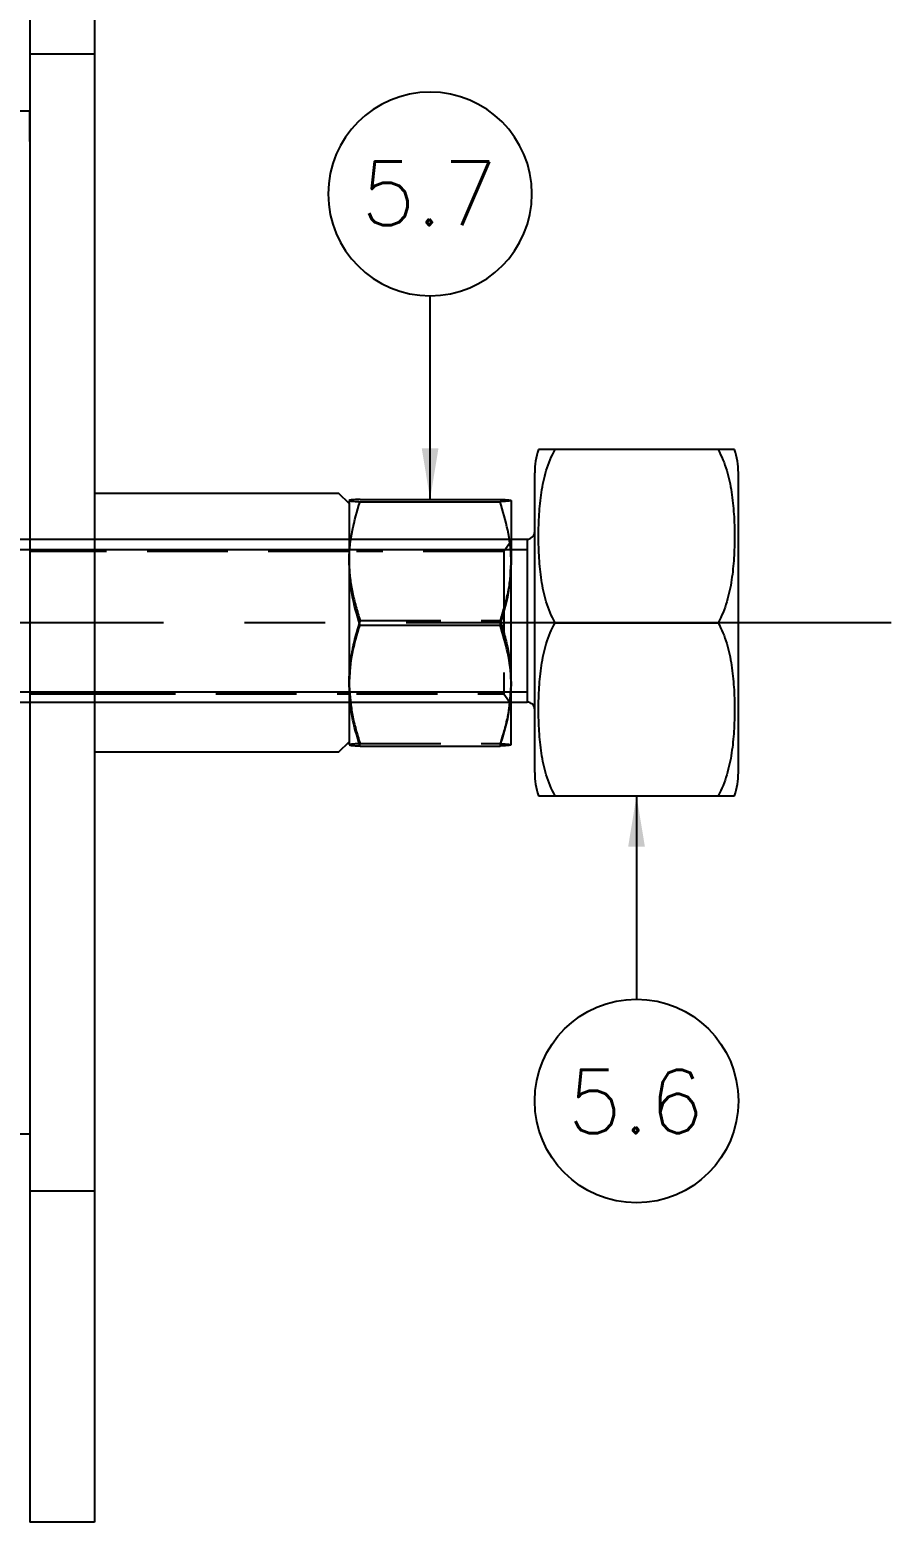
# Model space of a CAD drawing. Header units: metres. Extents: x 0 to 2102, y 0 to 1485.
# Drawn here: x 487.5 to 572.1, y 982.4 to 1129 of the extents above; entities that cross this region are included whole.
import ezdxf
from ezdxf.enums import TextEntityAlignment as Align

# ---------------------------------------------------------------- set-up
doc = ezdxf.new("R2010")
doc.units = ezdxf.units.M
doc.header["$LTSCALE"] = 2.5
doc.linetypes.add('CENTER2', pattern=[28.575, 19.05, -3.175, 3.175, -3.175])
doc.linetypes.add('HIDDEN2', pattern=[4.7625, 3.175, -1.5875])
for name, color, linetype in [('GSB', 7, 'Continuous'), ('SC1', 7, 'CENTER2'), ('SDM', 7, 'Continuous'), ('SL4', 4, 'Continuous'), ('ST1', 7, 'HIDDEN2')]:
    doc.layers.add(name, color=color, linetype=linetype)
doc.styles.add('R100', font='simplex.shx', dxfattribs={"height": 2.5})
doc.styles.add('ROMANS', font='ROMANS.SHX')
doc.dimstyles.new('2.5___1-2.5', dxfattribs={"dimscale": 2.5, "dimtxt": 2.5, "dimasz": 2, "dimexe": 1.5, "dimexo": 1, "dimgap": 0.5, "dimtad": 1, "dimzin": 12, "dimtxsty": 'ROMANS', "dimcen": 0, "dimclrd": 256, "dimclre": 256, "dimclrt": 3, "dimazin": 3, "dimtfac": 1, "dimtmove": 0, "dimatfit": 0, "dimfxl": 1, "dimlwd": -1, "dimlwe": -1, "dimarcsym": 0})

# ---------------------------------------------------------------- blocks, each defined once
blk = doc.blocks.new('ITEM')
at = {"layer": 'GSB'}
blk.add_circle((0, 0), 4, dxfattribs=at)

msp = doc.modelspace()

# ---------------------------------------------------------------- linework, layer by layer
at = {"layer": 'SC1'}
msp.add_line((572.087, 1070.794), (223.587, 1070.794), dxfattribs=at)
at = {"layer": 'SDM'}
for p, q in [((307.087, 1077.997), (536.337, 1077.997)), ((307.087, 1063.997), (536.337, 1063.997))]:
    msp.add_line(p, q, dxfattribs=at)
at = {"layer": 'SL4'}
for p, q in [((487.519, 1159.144), (487.519, 1126.644)), ((493.869, 1159.144), (493.869, 1126.644)), ((487.519, 1126.644), (487.519, 1122.637)), ((493.869, 1126.644), (487.519, 1126.644)), ((487.519, 1126.644), (487.519, 1014.944)), ((493.869, 1126.644), (493.869, 1014.944)), ((487.519, 1121.044), (197.519, 1121.044)), ((487.519, 1118.044), (487.519, 1121.044)), ((556.708, 1087.794), (537.467, 1087.794)), ((537.087, 1079.747), (537.087, 1085.517)), ((557.087, 1056.072), (557.087, 1085.517)), ((517.869, 1083.494), (493.869, 1083.494)), ((518.869, 1082.494), (517.869, 1083.494)), ((518.87, 1082.796), (518.869, 1082.794)), ((518.869, 1082.793), (518.869, 1076.62)), ((519.941, 1082.908), (533.697, 1082.908)), ((519.941, 1082.677), (533.697, 1082.677)), ((534.769, 1082.793), (534.769, 1076.62)), ((308.087, 1078.997), (536.337, 1078.997)), ((536.337, 1078.997), (536.337, 1062.997)), ((537.087, 1062.247), (537.087, 1079.747)), ((518.869, 1076.62), (518.869, 1064.622)), ((534.769, 1064.622), (534.769, 1076.62)), ((519.941, 1070.563), (533.697, 1070.563)), ((539.087, 1070.794), (555.087, 1070.794)), ((518.869, 1064.622), (518.869, 1058.796)), ((534.769, 1058.796), (534.769, 1064.622)), ((308.087, 1062.997), (536.337, 1062.997)), ((537.087, 1056.072), (537.087, 1062.247)), ((517.869, 1058.094), (518.869, 1059.094)), ((519.941, 1058.681), (533.697, 1058.681)), ((534.768, 1058.793), (534.769, 1058.794)), ((493.869, 1058.094), (517.869, 1058.094)), ((537.467, 1053.794), (556.708, 1053.794)), ((487.519, 1020.544), (197.519, 1020.544)), ((493.869, 1014.944), (487.519, 1014.944)), ((487.519, 1014.944), (487.519, 982.444)), ((493.869, 1014.944), (493.869, 982.444)), ((493.869, 982.444), (487.519, 982.444))]:
    msp.add_line(p, q, dxfattribs=at)
for centre, radius, start, end in [((544.108, 1085.517), 7.021, 161.07069, 180), ((550.067, 1085.517), 7.021, 0, 18.92931), ((536.337, 1079.747), 0.75, 270, 0), ((536.337, 1062.247), 0.75, 0, 90), ((544.108, 1056.072), 7.021, 180, 198.92931), ((550.067, 1056.072), 7.021, 341.07069, 0)]:
    msp.add_arc(centre, radius, start, end, dxfattribs=at)
for points, knots in [([(539.087, 1070.794), (538.715, 1071.454), (538.443, 1072.138), (538.125, 1073.187), (538.035, 1073.54), (537.879, 1074.253), (537.813, 1074.614), (537.647, 1075.695), (537.577, 1076.415), (537.487, 1077.853), (537.467, 1078.571), (537.467, 1080.007), (537.487, 1080.725), (537.576, 1082.158), (537.645, 1082.875), (537.863, 1084.305), (538.011, 1085.021), (538.439, 1086.442), (538.714, 1087.133), (539.087, 1087.794)], [0, 0, 0, 0, 0.125, 0.125, 0.1875, 0.1875, 0.25, 0.25, 0.375, 0.375, 0.5, 0.5, 0.625, 0.625, 0.75, 0.75, 0.875, 0.875, 1, 1, 1, 1]), ([(555.087, 1087.794), (555.459, 1087.135), (555.732, 1086.451), (556.05, 1085.402), (556.14, 1085.049), (556.296, 1084.336), (556.362, 1083.975), (556.527, 1082.894), (556.597, 1082.174), (556.688, 1080.736), (556.708, 1080.017), (556.708, 1078.581), (556.688, 1077.864), (556.599, 1076.43), (556.529, 1075.714), (556.312, 1074.284), (556.164, 1073.568), (555.736, 1072.147), (555.461, 1071.456), (555.087, 1070.794)], [0, 0, 0, 0, 0.125, 0.125, 0.1875, 0.1875, 0.25, 0.25, 0.375, 0.375, 0.5, 0.5, 0.625, 0.625, 0.75, 0.75, 0.875, 0.875, 1, 1, 1, 1]), ([(519.941, 1082.908), (519.783, 1082.898), (519.398, 1082.875), (518.968, 1082.836), (518.902, 1082.807), (518.869, 1082.793)], [0, 0, 0, 0, 0.2572433, 0.6263799, 1, 1, 1, 1]), ([(518.869, 1082.793), (518.886, 1082.782), (518.927, 1082.758), (519.28, 1082.719), (519.72, 1082.691), (519.941, 1082.677)], [0, 0, 0, 0, 0.2684065, 0.6323729, 1, 1, 1, 1]), ([(518.869, 1076.62), (518.87, 1076.764), (518.88, 1077.851), (519.114, 1079.901), (519.663, 1081.746), (519.941, 1082.677)], [0, 0, 0, 0, 0.0700986, 0.5307888, 1, 1, 1, 1]), ([(533.697, 1082.908), (533.855, 1082.898), (534.24, 1082.875), (534.67, 1082.836), (534.736, 1082.807), (534.769, 1082.793)], [0, 0, 0, 0, 0.2572433, 0.6263799, 1, 1, 1, 1]), ([(534.769, 1082.793), (534.752, 1082.782), (534.71, 1082.758), (534.358, 1082.719), (533.918, 1082.691), (533.697, 1082.677)], [0, 0, 0, 0, 0.26840654, 0.6323729, 1, 1, 1, 1]), ([(534.769, 1076.62), (534.768, 1076.764), (534.758, 1077.851), (534.524, 1079.901), (533.974, 1081.746), (533.697, 1082.677)], [0, 0, 0, 0, 0.0700986, 0.5307888, 1, 1, 1, 1]), ([(519.941, 1070.563), (519.641, 1071.547), (519.037, 1073.533), (518.925, 1075.585), (518.869, 1076.62)], [0, 0, 0, 0, 0.495458, 1, 1, 1, 1]), ([(533.697, 1070.563), (533.997, 1071.547), (534.601, 1073.533), (534.713, 1075.585), (534.769, 1076.62)], [0, 0, 0, 0, 0.495458, 1, 1, 1, 1]), ([(518.869, 1064.622), (518.87, 1064.763), (518.88, 1065.829), (519.114, 1067.84), (519.663, 1069.65), (519.941, 1070.563)], [0, 0, 0, 0, 0.0700986, 0.5307888, 1, 1, 1, 1]), ([(534.769, 1064.622), (534.768, 1064.763), (534.758, 1065.829), (534.524, 1067.84), (533.974, 1069.65), (533.697, 1070.563)], [0, 0, 0, 0, 0.0700986, 0.5307888, 1, 1, 1, 1]), ([(539.087, 1053.794), (538.715, 1054.454), (538.443, 1055.138), (538.125, 1056.187), (538.035, 1056.54), (537.879, 1057.253), (537.813, 1057.614), (537.647, 1058.695), (537.577, 1059.415), (537.487, 1060.853), (537.467, 1061.571), (537.467, 1063.007), (537.487, 1063.725), (537.576, 1065.158), (537.645, 1065.875), (537.863, 1067.305), (538.011, 1068.021), (538.439, 1069.442), (538.714, 1070.133), (539.087, 1070.794)], [0, 0, 0, 0, 0.125, 0.125, 0.1875, 0.1875, 0.25, 0.25, 0.375, 0.375, 0.5, 0.5, 0.625, 0.625, 0.75, 0.75, 0.875, 0.875, 1, 1, 1, 1]), ([(555.087, 1070.794), (555.459, 1070.135), (555.732, 1069.451), (556.05, 1068.402), (556.14, 1068.049), (556.296, 1067.336), (556.362, 1066.975), (556.527, 1065.894), (556.597, 1065.174), (556.688, 1063.736), (556.708, 1063.017), (556.708, 1061.581), (556.688, 1060.864), (556.599, 1059.43), (556.529, 1058.714), (556.312, 1057.284), (556.164, 1056.568), (555.736, 1055.147), (555.461, 1054.456), (555.087, 1053.794)], [0, 0, 0, 0, 0.125, 0.125, 0.1875, 0.1875, 0.25, 0.25, 0.375, 0.375, 0.5, 0.5, 0.625, 0.625, 0.75, 0.75, 0.875, 0.875, 1, 1, 1, 1]), ([(519.941, 1058.681), (519.641, 1059.646), (519.037, 1061.593), (518.925, 1063.606), (518.869, 1064.622)], [0, 0, 0, 0, 0.49545796, 1, 1, 1, 1]), ([(533.697, 1058.681), (533.997, 1059.646), (534.601, 1061.593), (534.713, 1063.606), (534.769, 1064.622)], [0, 0, 0, 0, 0.495458, 1, 1, 1, 1]), ([(518.869, 1058.796), (518.886, 1058.786), (518.927, 1058.761), (519.28, 1058.722), (519.72, 1058.694), (519.941, 1058.681)], [0, 0, 0, 0, 0.2684065, 0.6323729, 1, 1, 1, 1]), ([(534.769, 1058.796), (534.752, 1058.786), (534.71, 1058.761), (534.358, 1058.722), (533.918, 1058.694), (533.697, 1058.681)], [0, 0, 0, 0, 0.26840654, 0.6323729, 1, 1, 1, 1])]:
    msp.add_open_spline(points, degree=3, knots=knots, dxfattribs=at)
at = {"layer": 'ST1'}
for p, q in [((493.869, 1077.794), (487.519, 1077.794)), ((518.869, 1077.794), (493.869, 1077.794)), ((518.894, 1062.794), (518.894, 1078.793)), ((534.069, 1077.794), (519.595, 1077.794)), ((534.769, 1078.794), (534.069, 1077.794)), ((534.069, 1077.794), (534.069, 1063.794)), ((519.941, 1071.025), (533.697, 1071.025)), ((534.769, 1064.968), (534.763, 1064.566)), ((487.519, 1063.794), (493.869, 1063.794)), ((493.869, 1063.794), (518.869, 1063.794)), ((519.595, 1063.794), (534.069, 1063.794)), ((534.069, 1063.794), (534.769, 1062.794)), ((519.941, 1058.912), (533.697, 1058.912))]:
    msp.add_line(p, q, dxfattribs=at)
for points, knots in [([(518.869, 1076.967), (518.87, 1076.826), (518.88, 1075.759), (519.114, 1073.749), (519.663, 1071.939), (519.941, 1071.025)], [0, 0, 0, 0, 0.07009856, 0.53078884, 1, 1, 1, 1]), ([(534.769, 1076.967), (534.768, 1076.826), (534.758, 1075.759), (534.524, 1073.749), (533.974, 1071.939), (533.697, 1071.025)], [0, 0, 0, 0, 0.07009856, 0.53078884, 1, 1, 1, 1]), ([(519.941, 1071.025), (519.639, 1070.042), (519.058, 1068.143), (518.947, 1066.181), (518.894, 1065.235)], [0, 0, 0, 0, 0.51802495, 1, 1, 1, 1]), ([(533.697, 1071.025), (533.997, 1070.042), (534.601, 1068.056), (534.713, 1066.004), (534.769, 1064.968)], [0, 0, 0, 0, 0.495458, 1, 1, 1, 1]), ([(518.891, 1064.391), (518.96, 1063.496), (519.104, 1061.64), (519.655, 1059.842), (519.941, 1058.912)], [0, 0, 0, 0, 0.4820409, 1, 1, 1, 1]), ([(534.746, 1064.391), (534.677, 1063.496), (534.534, 1061.64), (533.983, 1059.842), (533.697, 1058.912)], [0, 0, 0, 0, 0.48204093, 1, 1, 1, 1]), ([(519.941, 1058.912), (519.783, 1058.902), (519.398, 1058.878), (518.968, 1058.84), (518.902, 1058.811), (518.869, 1058.796)], [0, 0, 0, 0, 0.2572433, 0.6263799, 1, 1, 1, 1]), ([(533.697, 1058.912), (533.855, 1058.902), (534.24, 1058.878), (534.67, 1058.84), (534.736, 1058.811), (534.769, 1058.796)], [0, 0, 0, 0, 0.2572433, 0.6263799, 1, 1, 1, 1])]:
    msp.add_open_spline(points, degree=3, knots=knots, dxfattribs=at)

# ---------------------------------------------------------------- block references
at = {"layer": 'GSB'}
ref = msp.add_blockref('ITEM', (526.819, 1112.908), dxfattribs=dict(at, xscale=-2.5, yscale=2.5, zscale=2.5, rotation=180))
ref.add_attrib('1', '5.7', dxfattribs={"color": 3, "height": 6.25, "style": 'R100'}).set_placement((526.734, 1112.962), align=Align.MIDDLE_CENTER)
ref = msp.add_blockref('ITEM', (547.087, 1023.816), dxfattribs=dict(at, xscale=2.5, yscale=2.5, zscale=2.5))
ref.add_attrib('1', '5.6', dxfattribs={"color": 3, "height": 6.25, "style": 'R100'}).set_placement((547.003, 1023.763), align=Align.MIDDLE_CENTER)

# ---------------------------------------------------------------- leaders
at = {"layer": 'SDM'}
for points in [[(526.819, 1082.93), (526.819, 1102.908)], [(547.087, 1053.794), (547.087, 1033.816)]]:
    msp.add_leader(points, dimstyle='2.5___1-2.5', override={"dimgap": 0.5, "dimtad": 0}, dxfattribs=at)

doc.saveas('drawing.dxf')
